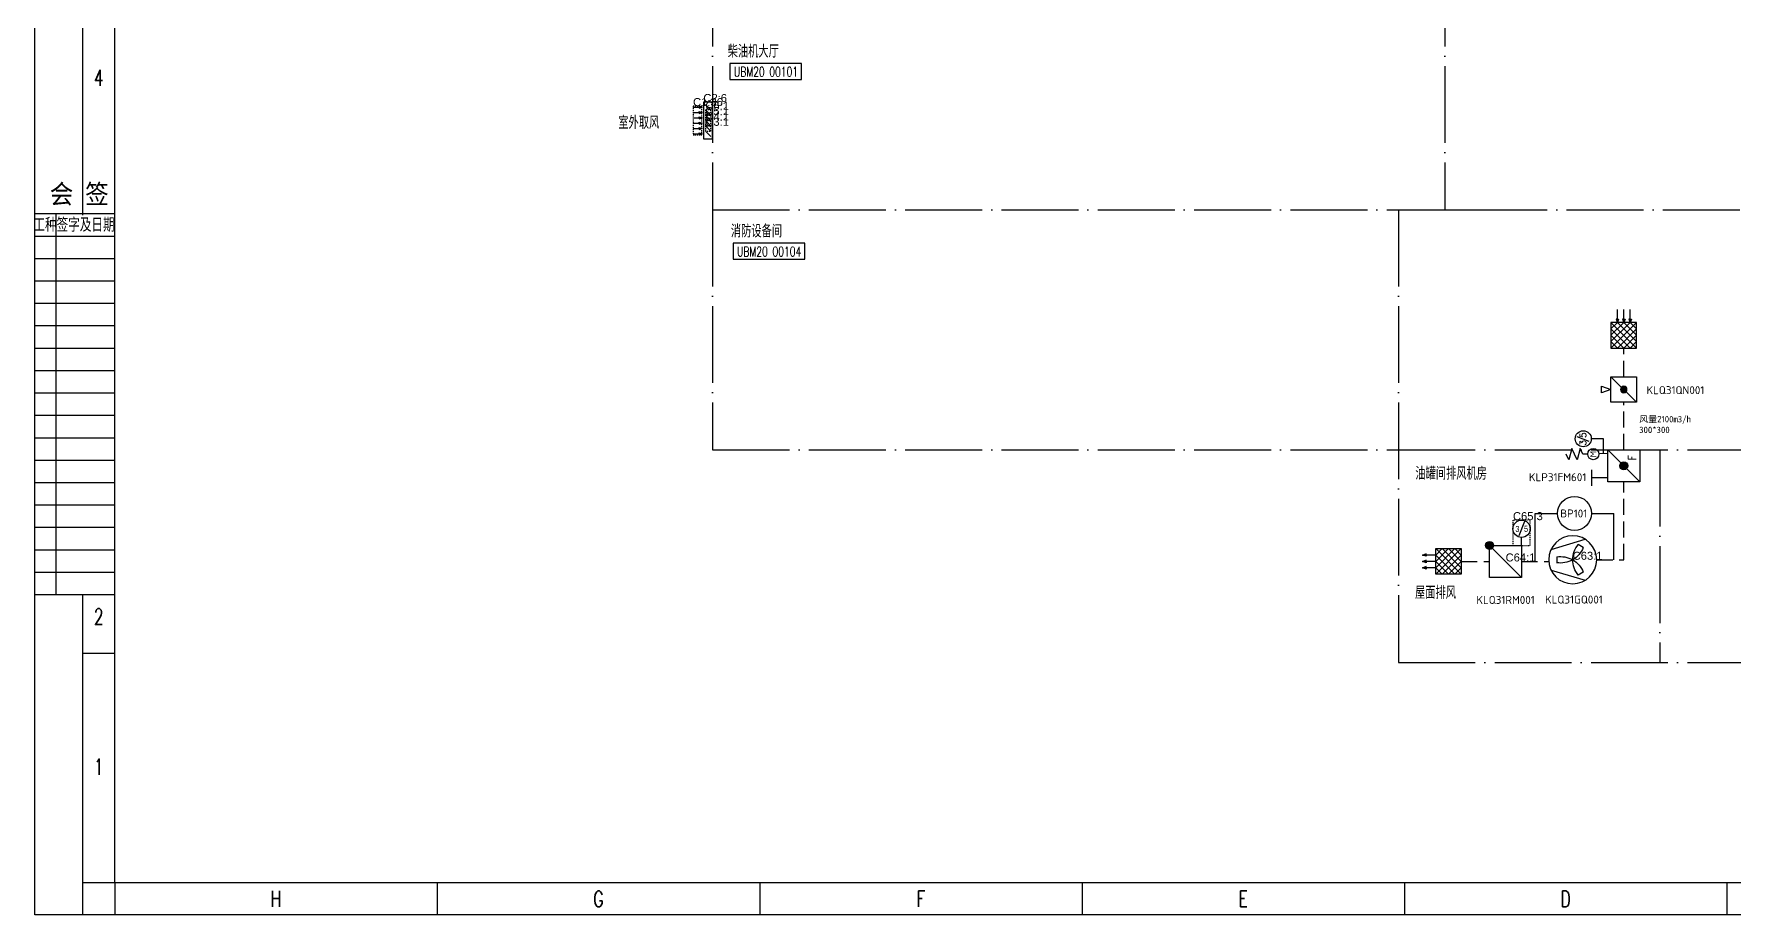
# Model space of a CAD drawing. Header units: inches. Extents: x -1371 to 1516, y -1511 to 602.
# Drawn here: x 15 to 546, y 8 to 283 of the extents above; entities that cross this region are included whole.
import ezdxf
from ezdxf.enums import TextEntityAlignment as Align

# ---------------------------------------------------------------- set-up
doc = ezdxf.new("R2010")
doc.units = ezdxf.units.IN
for name, pattern in [('ACAD_ISO04W100', [30, 24, -3, 0, -3]), ('DASHED', [0.6, 0.3, -0.3]), ('DASHEDX3', [7, 5, -2])]:
    doc.linetypes.add(name, pattern=pattern)
for name, color, linetype in [('05Basic', 3, 'Continuous'), ('AI_SEG_BBOX', 4, 'DASHED'), ('DUCT', 1, 'Continuous'), ('TBasic', 2, 'Continuous'), ('V-10_fire damper', 3, 'Continuous'), ('图框', 4, 'Continuous'), ('土建', 4, 'Continuous'), ('通风设备', 3, 'Continuous')]:
    doc.layers.add(name, color=color, linetype=linetype)
doc.styles.add('HW', font='wromans.shx', dxfattribs={"bigfont": 'hztxtc.shx'})
doc.styles.add('HZ', font='txt_____.ttf', dxfattribs={"width": 0.7, "bigfont": 'HZTXT'})
doc.styles.add('ISOCP', font='isocpeur.ttf')
doc.styles.add('ISOCPEUR', font='isocpeur.ttf')
doc.styles.add('ROMAND', font='romand__.ttf', dxfattribs={"width": 0.7, "bigfont": 'OCHINESE.shx'})
doc.styles.add('SIMPLEX', font='SIMPLEX', dxfattribs={"width": 0.6})
doc.styles.get("Standard").update_dxf_attribs({"font": 'arial.ttf'})

# ---------------------------------------------------------------- blocks, each defined once
blk = doc.blocks.new('会签')
at = {"color": 0, "transparency": 33554687}
for p, q in [((3629.69, -1305.73), (3604.69, -1305.73)), ((3611.37, -1424.73), (3611.37, -1305.73)), ((3629.69, -1312.73), (3604.69, -1312.73)), ((3629.69, -1319.73), (3604.69, -1319.73)), ((3629.69, -1326.73), (3604.69, -1326.73)), ((3629.69, -1333.73), (3604.69, -1333.73)), ((3629.69, -1340.73), (3604.69, -1340.73)), ((3629.69, -1347.73), (3604.69, -1347.73)), ((3629.69, -1354.73), (3604.69, -1354.73)), ((3629.69, -1361.73), (3604.69, -1361.73)), ((3629.69, -1368.73), (3604.69, -1368.73)), ((3629.69, -1375.73), (3604.69, -1375.73)), ((3629.69, -1382.73), (3604.69, -1382.73)), ((3629.69, -1389.73), (3604.69, -1389.73)), ((3629.69, -1396.73), (3604.69, -1396.73)), ((3629.69, -1403.73), (3604.69, -1403.73)), ((3629.69, -1410.73), (3604.69, -1410.73)), ((3629.69, -1417.73), (3604.69, -1417.73)), ((3629.69, -1424.73), (3604.69, -1424.73))]:
    blk.add_line(p, q, dxfattribs=at)
for s, height, style, width, p in [('会 签  ', 6, 'HZ', 0.9, (3622.23, -1302.52)), ('工种签字及日期', 3.8, 'ROMAND', 0.7, (3616.9, -1310.89))]:
    blk.add_text(s, height=height, dxfattribs=dict(at, style=style, width=width)).set_placement(p, align=Align.CENTER)
blk = doc.blocks.new('tk1')
at = {"layer": '图框'}
for p, q in [((-831, -10), (-831, 584)), ((-816, 208.63), (-816, 584)), ((-816, -10), (-816, 89.94)), ((-816, 71.75), (-806, 71.75)), ((-806, 0), (-816, 0)), ((-806, 0), (-806, -10)), ((-705.25, 0), (-705.25, -10)), ((-604.5, 0), (-604.5, -10)), ((-503.75, 0), (-503.75, -10)), ((-403, 0), (-403, -10)), ((-302.25, 0), (-302.25, -10)), ((10, -10), (-831, -10))]:
    blk.add_line(p, q, dxfattribs=at)
at = {"layer": '图框', "color": 1}
for p, q in [((-806, 0), (-806, 574)), ((0, 0), (-806, 0))]:
    blk.add_line(p, q, dxfattribs=at)
at = {"color": 0, "transparency": 33554687}
blk.add_blockref('会签', (-4435.65, 1514.73), dxfattribs=at)
at = {"layer": '图框', "style": 'HZ', "width": 0.7}
for s, p in [('4', (-811.04, 249.01)), ('2', (-811.04, 80.69)), ('1', (-811.04, 33.76)), ('H', (-755.63, -7.5)), ('G', (-654.88, -7.5)), ('F', (-554.13, -7.5)), ('E', (-453.38, -7.5)), ('D', (-352.63, -7.5))]:
    blk.add_text(s, height=5, dxfattribs=at).set_placement(p, align=Align.CENTER)
blk = doc.blocks.new('ms0405')
at = {"color": 0, "transparency": 33554687}
for p, q in [((-1.25, 3.75), (0, 0)), ((1.25, 3.75), (-1.25, 3.75)), ((0, 0), (1.25, 3.75))]:
    blk.add_line(p, q, dxfattribs=at)
blk = doc.blocks.new('ms1801_k10')
at = {"color": 0, "linetype": 'Continuous', "transparency": 33554687}
for p, q in [((-5, 5), (-5, -5)), ((-5, 5), (5, -5)), ((5, 5), (-5, 5)), ((5, -5), (5, 5)), ((-5, -5), (5, -5))]:
    blk.add_line(p, q, dxfattribs=at)
for radius in [1.25, 1.12, 1, 0.875, 0.75, 0.625, 0.5, 0.375, 0.25, 0.125]:
    blk.add_circle((0, 0), radius, dxfattribs=at)
at = {"color": 0, "transparency": 33554687}
blk.add_blockref('ms0405', (0, 5), dxfattribs=at)
blk = doc.blocks.new('ms1863')
at = {"color": 0, "linetype": 'ByBlock', "transparency": 33554687}
for p, q in [((-2.5, 0), (-5, -2.5)), ((0, 0), (-5, -5)), ((-5, 0), (5, -10)), ((-5, -10), (-5, 0)), ((-5, 0), (5, 0)), ((-2.5, 0), (5, -7.5)), ((0, 0), (5, -5)), ((5, 0), (-5, -10)), ((2.5, 0), (-5, -7.5)), ((-5, -2.5), (2.5, -10)), ((-5, -5), (0, -10)), ((-2.5, -10), (5, -2.5)), ((5, -5), (0, -10)), ((2.5, 0), (5, -2.5)), ((2.5, 0), (5, 0)), ((2.5, 0), (5, 0)), ((5, 0), (5, -10)), ((-5, -7.5), (-2.5, -10)), ((5, -10), (-5, -10)), ((-3, -11.25), (-2.5, -10)), ((-2.5, -11.25), (-3, -11.25)), ((-2.5, -10), (-2.5, -15)), ((-2, -11.25), (-2.5, -10)), ((-2.5, -11.25), (-2, -11.25)), ((-0.5, -11.25), (0, -10)), ((0, -11.25), (-0.5, -11.25)), ((0, -10), (0, -15)), ((0.5, -11.25), (0, -10)), ((0, -11.25), (0.5, -11.25)), ((2, -11.25), (2.5, -10)), ((2.5, -11.25), (2, -11.25)), ((5, -7.5), (2.5, -10)), ((2.5, -10), (2.5, -15)), ((3, -11.25), (2.5, -10)), ((2.5, -11.25), (3, -11.25))]:
    blk.add_line(p, q, dxfattribs=at)
for p in [(-2.5, -10), (0, -10), (2.5, -10)]:
    blk.add_point(p, dxfattribs=at)
blk = doc.blocks.new('ms1008_k01')
at = {"color": 0, "transparency": 33554687}
for p, q in [((-3.22, 6.77), (-6.42, -3.88)), ((3.22, 6.77), (6.42, -3.88)), ((-0.89, 5), (0.91, 5)), ((-3.86, -3.3), (-4.77, -1.75)), ((3.86, -3.3), (4.77, -1.75))]:
    blk.add_line(p, q, dxfattribs=at)
blk.add_circle((0, 0), 7.5, dxfattribs=at)
for centre, start, end in [((0.05, -7.5), 90.369, 129.9804), ((-6.52, 3.71), 290.792, 330.369), ((6.5, 3.73), 170.2818, 209.8588), ((-6.49, 3.77), 329.8588, 9.4702), ((-0.05, -7.5), 50.0196, 89.631), ((6.52, 3.71), 209.631, 249.208)]:
    blk.add_arc(centre, 7.5, start, end, dxfattribs=at)
blk = doc.blocks.new('ms1821')
at = {"color": 0, "transparency": 33554687}
for p, q in [((-5, 5), (5, -5)), ((-5, 5), (5, 5)), ((-5, -5), (-5, 5)), ((5, 5), (5, -5)), ((5, -5), (-5, -5))]:
    blk.add_line(p, q, dxfattribs=at)
for radius in [1.25, 1.12, 1, 0.875, 0.75, 0.625, 0.5, 0.375, 0.25, 0.125]:
    blk.add_circle((-5, 5), radius, dxfattribs=at)
blk = doc.blocks.new('防火阀vaf')
at = {"color": 3}
for p, q in [((1660.48, 1013.01), (1662.23, 1013.89)), ((1663.98, 1012.14), (1660.48, 1013.01)), ((1660.48, 1010.39), (1663.98, 1012.14)), ((1663.98, 1009.51), (1660.48, 1010.39)), ((1667.77, 1010.51), (1666.31, 1006.81)), ((1652.32, 1005.87), (1657.32, 1005.87)), ((1654.82, 1000.87), (1654.82, 1005.87)), ((1662.23, 1008.64), (1663.98, 1009.51)), ((1662.23, 1007.15), (1662.23, 1008.64)), ((1653.57, 1000.87), (1663.57, 1000.87)), ((1653.57, 990.87), (1663.57, 1000.87)), ((1653.57, 990.87), (1653.57, 1000.87)), ((1662.32, 1000.87), (1662.38, 1003.66)), ((1663.57, 1000.87), (1663.57, 990.87)), ((1663.57, 990.87), (1653.57, 990.87))]:
    blk.add_line(p, q, dxfattribs=at)
at = {"color": 3, "linetype": 'Continuous'}
for p, q in [((1667.03, 1002.19), (1667.03, 1006.02)), ((1662.32, 1002.19), (1667.03, 1002.19))]:
    blk.add_line(p, q, dxfattribs=at)
blk.add_circle((1667.03, 1008.53), 2.51, dxfattribs=at)
at = {"color": 3}
for centre, radius in [((1662.23, 1005.4), 1.75), ((1658.57, 995.87), 1.25), ((1658.57, 995.87), 1.12), ((1658.57, 995.87), 1), ((1658.57, 995.87), 0.875), ((1658.57, 995.87), 0.75), ((1658.57, 995.87), 0.625), ((1658.57, 995.87), 0.5), ((1658.57, 995.87), 0.375), ((1658.57, 995.87), 0.25), ((1658.57, 995.87), 0.125)]:
    blk.add_circle(centre, radius, dxfattribs=at)
at = {"color": 3, "style": 'ISOCP'}
blk.add_text('M', height=2, rotation=360, dxfattribs=at).set_placement((1662.23, 1005.4), align=Align.MIDDLE)
at = {"color": 3, "style": 'ROMAND'}
for s, p in [('3', (1665.78, 1008.63)), ('5', (1668.13, 1008.6))]:
    blk.add_text(s, height=2, dxfattribs=at).set_placement(p, align=Align.MIDDLE)
at = {"color": 3, "style": 'HZ', "width": 0.8}
blk.add_text('F', height=2.46, dxfattribs=at).set_placement((1660.36, 992.04))
blk = doc.blocks.new('ms1862')
at = {"color": 0, "transparency": 33554687}
for p, q in [((0, 5), (10, 5)), ((0, 2.5), (2.5, 5)), ((0, 0), (5, 5)), ((0, -2.5), (7.5, 5)), ((0, -5), (10, 5)), ((0, 5), (10, -5)), ((0, -5), (0, 5)), ((0, 2.5), (0, 5)), ((0, 2.5), (0, 5)), ((0, 2.5), (7.5, -5)), ((0, 0), (5, -5)), ((10, -2.5), (2.5, 5)), ((2.5, -5), (10, 2.5)), ((5, 5), (10, 0)), ((5, -5), (10, 0)), ((7.5, 5), (10, 2.5)), ((10, 5), (10, -5)), ((10, 2.5), (15, 2.5)), ((10, 0), (15, 0)), ((13.75, 3), (15, 2.5)), ((13.75, 2.5), (13.75, 3)), ((13.75, 2), (15, 2.5)), ((13.75, 2.5), (13.75, 2)), ((13.75, 0.5), (15, 0)), ((13.75, 0), (13.75, 0.5)), ((13.75, 0), (13.75, -0.5)), ((13.75, -0.5), (15, 0)), ((0, -2.5), (2.5, -5)), ((10, -5), (0, -5)), ((7.5, -5), (10, -2.5)), ((10, -2.5), (15, -2.5)), ((13.75, -2), (15, -2.5)), ((13.75, -2.5), (13.75, -2)), ((13.75, -3), (15, -2.5)), ((13.75, -2.5), (13.75, -3))]:
    blk.add_line(p, q, dxfattribs=at)
for p in [(10, 0), (15, 2.5), (15, 0), (10, -2.5), (15, -2.5)]:
    blk.add_point(p, dxfattribs=at)

msp = doc.modelspace()

# ---------------------------------------------------------------- linework, layer by layer
at = {"color": 0, "linetype": 'ACAD_ISO04W100', "transparency": 33554687}
for p, q in [((226.72, 227.99), (441.05, 227.99)), ((441.05, 227.99), (463.49, 227.99)), ((463.49, 227.99), (581.87, 227.99)), ((226.72, 152.99), (441.05, 152.99)), ((441.05, 152.99), (581.87, 152.99)), ((441.05, 152.99), (463.49, 152.99)), ((441.05, 86.58), (581.87, 86.58))]:
    msp.add_line(p, q, dxfattribs=at)
for p, q in [((483.77, 118.12), (483.77, 133.14)), ((483.77, 133.14), (490.72, 133.14)), ((501.35, 133.14), (508.31, 133.14)), ((508.31, 118.64), (508.31, 133.14))]:
    msp.add_line(p, q)
at = {"color": 3}
for p, q in [((480.37, 130.57), (478.63, 126.17)), ((479.51, 123.12), (479.51, 125.62))]:
    msp.add_line(p, q, dxfattribs=at)
at = {"color": 6}
for points in [[(232.13, 268.71), (254.54, 268.71), (254.54, 273.71), (232.13, 273.71)], [(233.12, 212.54), (255.53, 212.54), (255.53, 217.54), (233.12, 217.54)]]:
    msp.add_lwpolyline(points, close=True, dxfattribs=at)
msp.add_circle((496.04, 133.14), 5.31)
at = {"color": 3}
msp.add_circle((479.51, 128.32), 2.7, dxfattribs=at)
at = {"layer": 'AI_SEG_BBOX', "color": 4, "linetype": 'DASHED'}
for p, q in [((226.72, 261.64), (223.84, 261.64)), ((223.84, 261.64), (223.84, 250.12)), ((226.72, 250.12), (226.72, 261.64)), ((223.33, 260.38), (220.61, 260.38)), ((220.61, 260.38), (220.61, 251.38)), ((223.33, 251.38), (223.33, 260.38)), ((226.12, 259.21), (224.45, 259.21)), ((224.45, 259.21), (224.45, 257.54)), ((226.12, 257.54), (224.45, 257.54)), ((224.45, 257.54), (224.45, 255.88)), ((224.45, 257.54), (226.12, 257.54)), ((226.12, 255.88), (224.45, 255.88)), ((224.45, 255.88), (224.45, 254.21)), ((224.45, 255.88), (226.12, 255.88)), ((226.12, 257.54), (226.12, 259.21)), ((226.12, 255.88), (226.12, 257.54)), ((226.12, 254.21), (226.12, 255.88)), ((220.61, 251.38), (223.33, 251.38)), ((223.84, 250.12), (226.72, 250.12)), ((226.12, 254.21), (224.45, 254.21)), ((224.45, 254.21), (224.45, 252.54)), ((224.45, 254.21), (226.12, 254.21)), ((224.45, 252.54), (226.12, 252.54)), ((226.12, 252.54), (226.12, 254.21)), ((482.21, 131.02), (476.81, 131.02)), ((476.81, 131.02), (476.81, 123.12)), ((482.21, 123.12), (482.21, 131.02)), ((476.81, 123.12), (482.21, 123.12)), ((474.51, 118.12), (474.51, 118.12)), ((474.51, 118.12), (474.51, 118.12)), ((474.51, 118.12), (474.51, 118.12)), ((474.51, 118.12), (474.51, 118.12)), ((495.47, 118.64), (495.47, 118.64)), ((495.47, 118.64), (495.47, 118.64)), ((495.47, 118.64), (495.47, 118.64)), ((495.47, 118.64), (495.47, 118.64))]:
    msp.add_line(p, q, dxfattribs=at)
at = {"layer": 'DUCT', "color": 1, "linetype": 'DASHEDX3'}
for points in [[(511.44, 175.84), (511.44, 184.79)], [(511.44, 152.99), (511.44, 167.84)], [(511.44, 118.64), (511.44, 142.99)], [(460.66, 118.12), (469.51, 118.12)], [(479.51, 118.12), (487.99, 118.12)], [(502.97, 118.64), (511.44, 118.64)]]:
    msp.add_lwpolyline(points, dxfattribs=at)
at = {"layer": '土建', "color": 0, "linetype": 'ACAD_ISO04W100', "transparency": 33554687}
for p, q in [((226.72, 302.99), (226.72, 227.99)), ((455.54, 302.99), (455.54, 227.99)), ((226.72, 227.99), (226.72, 152.99)), ((441.05, 227.99), (441.05, 86.58)), ((522.68, 152.99), (522.68, 86.58))]:
    msp.add_line(p, q, dxfattribs=at)
at = {"layer": '通风设备', "color": 3}
for p, q in [((226.72, 261.64), (223.84, 261.64)), ((223.84, 261.64), (223.84, 250.12)), ((224.45, 260.88), (226.12, 259.21)), ((226.72, 250.12), (226.72, 261.64)), ((220.61, 260.04), (223.33, 260.04)), ((220.61, 258.38), (223.33, 258.38)), ((220.61, 256.71), (223.33, 256.71)), ((222.5, 260.04), (222.5, 260.38)), ((222.5, 260.38), (223.33, 260.04)), ((222.5, 259.71), (223.33, 260.04)), ((222.5, 260.04), (222.5, 259.71)), ((222.5, 258.71), (223.33, 258.38)), ((222.5, 258.38), (222.5, 258.71)), ((222.5, 258.04), (223.33, 258.38)), ((222.5, 258.38), (222.5, 258.04)), ((222.5, 256.71), (222.5, 257.04)), ((222.5, 257.04), (223.33, 256.71)), ((222.5, 256.38), (223.33, 256.71)), ((222.5, 256.71), (222.5, 256.38)), ((222.5, 255.38), (223.33, 255.04)), ((222.5, 255.04), (222.5, 255.38)), ((224.45, 259.21), (226.12, 257.54)), ((224.45, 257.54), (226.12, 255.88)), ((224.45, 255.88), (226.12, 254.21)), ((220.61, 255.04), (223.33, 255.04)), ((220.61, 253.38), (223.33, 253.38)), ((220.61, 251.71), (223.33, 251.71)), ((222.5, 254.71), (223.33, 255.04)), ((222.5, 255.04), (222.5, 254.71)), ((222.5, 253.38), (222.5, 253.71)), ((222.5, 253.71), (223.33, 253.38)), ((222.5, 253.04), (223.33, 253.38)), ((222.5, 253.38), (222.5, 253.04)), ((222.5, 251.71), (222.5, 252.04)), ((222.5, 252.04), (223.33, 251.71)), ((222.5, 251.38), (223.33, 251.71)), ((222.5, 251.71), (222.5, 251.38)), ((223.84, 250.12), (226.72, 250.12)), ((224.45, 254.21), (226.12, 252.54)), ((224.45, 252.54), (226.12, 250.88))]:
    msp.add_line(p, q, dxfattribs=at)
for p in [(223.33, 260.04), (223.33, 258.38), (223.33, 256.71), (223.33, 255.04), (223.33, 253.38), (223.33, 251.71)]:
    msp.add_point(p, dxfattribs=at)

# ---------------------------------------------------------------- block references
at = {"linetype": 'Continuous'}
msp.add_blockref('tk1', (845.93, 17.68), dxfattribs=at)
at = {"yscale": 0.8, "zscale": 0.8}
for name, p, xscale, rotation in [('ms1863', (511.44, 184.79), -0.8, 179.999994592843), ('ms1801_k10', (511.44, 171.84), -0.8, 90.0000007198547), ('ms1862', (460.66, 118.12), 0.8, 180.000000719855)]:
    msp.add_blockref(name, p, dxfattribs=dict(at, xscale=xscale, rotation=rotation))
at = {"color": 3, "xscale": -1, "rotation": 90}
msp.add_blockref('ms1008_k01', (495.47, 118.64), dxfattribs=at)
at = {"layer": '05Basic', "color": 3}
msp.add_blockref('ms1821', (474.51, 118.12), dxfattribs=at)
at = {"layer": 'V-10_fire damper', "linetype": 'Continuous', "rotation": 90}
msp.add_blockref('防火阀vaf', (1507.31, -1510.58), dxfattribs=at)

# ---------------------------------------------------------------- texts
at = {"style": 'HW', "width": 0.8}
for s, p in [('柴油机大厅', (231.43, 275.5)), ('室外取风', (197.25, 253.23)), ('消防设备间', (232.43, 219.32)), ('油罐间排风机房', (446.3, 143.62)), ('屋面排风', (446.22, 106.41))]:
    msp.add_text(s, height=4, dxfattribs=at).set_placement(p)
at = {"style": 'SIMPLEX', "width": 0.7}
for s, p in [('UBM20 00101', (243.4, 271.09)), ('UBM20 00104', (244.39, 214.91))]:
    msp.add_text(s, height=3, dxfattribs=at).set_placement(p, align=Align.MIDDLE)
at = {"color": 2, "style": 'ISOCPEUR'}
msp.add_text('BP101', height=2.5, dxfattribs=at).set_placement((491.6, 131.85))
at = {"color": 3, "style": 'HW', "width": 0.8}
for s, p in [('3', (478.21, 128.26)), ('5', (480.9, 128.29))]:
    msp.add_text(s, height=1.89, dxfattribs=at).set_placement(p, align=Align.MIDDLE)
at = {"layer": 'AI_SEG_BBOX', "color": 4}
for s, p in [('C1:36', (220.61, 260.38)), ('C2:6', (223.84, 261.64)), ('C6:1', (224.45, 259.21)), ('C5:1', (224.45, 257.54)), ('C4:1', (224.45, 255.88)), ('C3:1', (224.45, 254.21)), ('C65:3', (476.81, 131.02)), ('C64:1', (474.51, 118.12)), ('C63:1', (495.47, 118.64))]:
    msp.add_text(s, height=2.5, dxfattribs=at).set_placement(p)
at = {"layer": 'TBasic', "color": 2, "style": 'ISOCPEUR'}
for s, p in [('KLQ31QN001', (527.57, 171.63)), ('KLP31FM601', (490.76, 144.44)), ('KLQ31RM001', (474.5, 106.1)), ('KLQ31GQ001', (495.86, 106.21))]:
    msp.add_text(s, height=2.5, rotation=0, dxfattribs=at).set_placement(p, align=Align.MIDDLE)
at = {"layer": 'TBasic', "color": 2, "insert": (516.26, 163.57), "char_height": 2, "width": 18.5843, "attachment_point": 1, "rotation": 0, "style": 'ISOCPEUR'}
msp.add_mtext('{\\fSimSun|b0|i0|c134|p2;风量}2100{\\fSimSun|b0|i0|c134|p2;m3/h}\\P{\\fSimSun|b0|i0|c134|p2;300*300}', dxfattribs=at)

doc.saveas('drawing.dxf')
